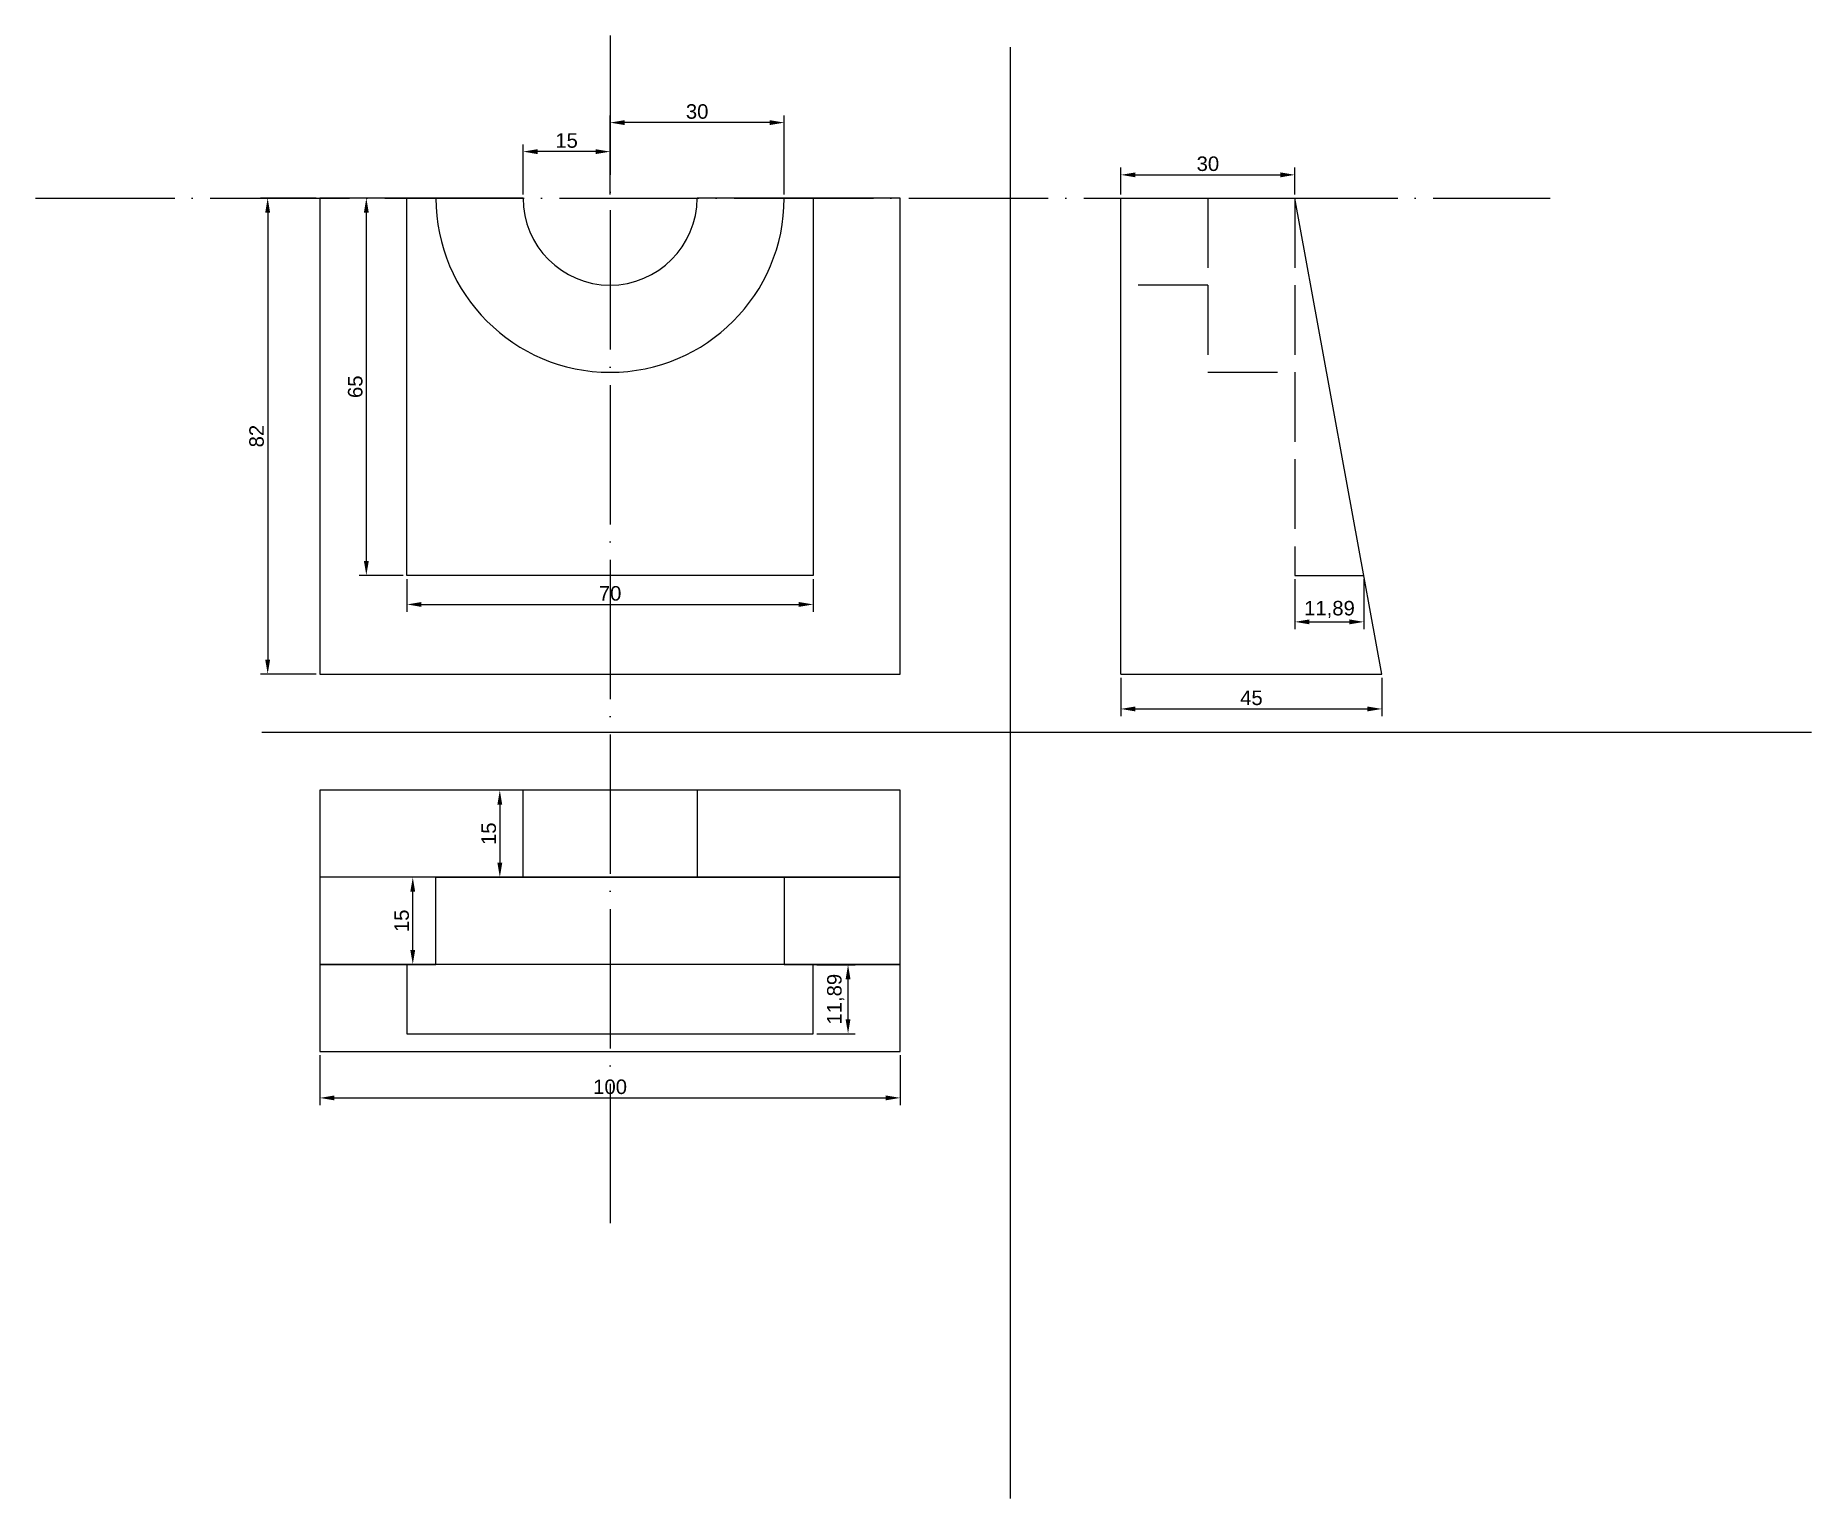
# Model space of a CAD drawing. Header units: millimetres. Extents: x -199 to 107, y 28 to 280.
import ezdxf

# ---------------------------------------------------------------- set-up
doc = ezdxf.new("R2010")
doc.units = ezdxf.units.MM
doc.linetypes.add('ACAD_ISO02W100', pattern=[15, 12, -3])
doc.linetypes.add('ACAD_ISO04W100', pattern=[30, 24, -3, 0, -3])
doc.styles.get("Standard").update_dxf_attribs({"font": 'arial.ttf'})
doc.dimstyles.new('ISO-25', dxfattribs={"dimtxt": 2.5, "dimasz": 2.5, "dimexe": 1.25, "dimexo": 0.625, "dimtad": 1, "dimtxsty": 'Standard', "dimcen": 2.5, "dimadec": 0, "dimazin": 0, "dimtfac": 1, "dimtmove": 0, "dimatfit": 3, "dimfxl": 1, "dimarcsym": 0})

# ---------------------------------------------------------------- blocks, each defined once
blk = doc.blocks.new('*D1')
at = {"color": 0, "lineweight": -2, "transparency": 16777216}
for p, q in [((-12, 252.62), (-12, 257.25)), ((18, 252.62), (18, 257.25)), ((-9.5, 256), (15.5, 256))]:
    blk.add_line(p, q, dxfattribs=at)
for points in [[(-9.5, 256.42), (-9.5, 255.58), (-12, 256)], [(15.5, 256.42), (15.5, 255.58), (18, 256)]]:
    blk.add_solid(points, dxfattribs=at)
at = {"layer": 'Defpoints', "color": 0, "lineweight": -2, "transparency": 16777216}
for p in [(18, 256), (-12, 252), (18, 252)]:
    blk.add_point(p, dxfattribs=at)
at = {"color": 0, "lineweight": -2, "transparency": 16777216, "insert": (3, 257.9), "char_height": 2.5, "attachment_point": 5}
blk.add_mtext('30', dxfattribs=at)
blk = doc.blocks.new('*D2')
at = {"color": 0, "lineweight": -2, "transparency": 16777216}
for p, q in [((-150.63, 252), (-160.25, 252)), ((-159, 249.5), (-159, 172.5)), ((-150.63, 170), (-160.25, 170))]:
    blk.add_line(p, q, dxfattribs=at)
for points in [[(-159.42, 249.5), (-158.58, 249.5), (-159, 252)], [(-159.42, 172.5), (-158.58, 172.5), (-159, 170)]]:
    blk.add_solid(points, dxfattribs=at)
at = {"layer": 'Defpoints', "color": 0, "lineweight": -2, "transparency": 16777216}
for p in [(-150, 252), (-159, 170), (-150, 170)]:
    blk.add_point(p, dxfattribs=at)
at = {"color": 0, "lineweight": -2, "transparency": 16777216, "insert": (-160.9, 211), "char_height": 2.5, "attachment_point": 5, "rotation": 90}
blk.add_mtext('82', dxfattribs=at)
blk = doc.blocks.new('*D3')
at = {"color": 0, "lineweight": -2, "transparency": 16777216}
for p, q in [((-135.63, 252), (-143.25, 252)), ((-142, 189.5), (-142, 249.5)), ((-135.63, 187), (-143.25, 187))]:
    blk.add_line(p, q, dxfattribs=at)
for points in [[(-142.42, 249.5), (-141.58, 249.5), (-142, 252)], [(-142.42, 189.5), (-141.58, 189.5), (-142, 187)]]:
    blk.add_solid(points, dxfattribs=at)
at = {"layer": 'Defpoints', "color": 0, "lineweight": -2, "transparency": 16777216}
for p in [(-142, 252), (-135, 252), (-135, 187)]:
    blk.add_point(p, dxfattribs=at)
at = {"color": 0, "lineweight": -2, "transparency": 16777216, "insert": (-143.9, 219.5), "char_height": 2.5, "attachment_point": 5, "rotation": 90}
blk.add_mtext('65', dxfattribs=at)
blk = doc.blocks.new('*D4')
at = {"color": 0, "lineweight": -2, "transparency": 16777216}
for p, q in [((-150, 104.38), (-150, 95.75)), ((-50, 104.38), (-50, 95.75)), ((-147.5, 97), (-52.5, 97))]:
    blk.add_line(p, q, dxfattribs=at)
for points in [[(-147.5, 97.42), (-147.5, 96.58), (-150, 97)], [(-52.5, 97.42), (-52.5, 96.58), (-50, 97)]]:
    blk.add_solid(points, dxfattribs=at)
at = {"layer": 'Defpoints', "color": 0, "lineweight": -2, "transparency": 16777216}
for p in [(-150, 105), (-50, 105), (-50, 97)]:
    blk.add_point(p, dxfattribs=at)
at = {"color": 0, "lineweight": -2, "transparency": 16777216, "insert": (-100, 98.9), "char_height": 2.5, "attachment_point": 5}
blk.add_mtext('100', dxfattribs=at)
blk = doc.blocks.new('*D5')
at = {"color": 0, "lineweight": -2, "transparency": 16777216}
for p, q in [((-12, 169.38), (-12, 162.75)), ((33, 169.38), (33, 162.75)), ((-9.5, 164), (30.5, 164))]:
    blk.add_line(p, q, dxfattribs=at)
for points in [[(-9.5, 164.42), (-9.5, 163.58), (-12, 164)], [(30.5, 164.42), (30.5, 163.58), (33, 164)]]:
    blk.add_solid(points, dxfattribs=at)
at = {"layer": 'Defpoints', "color": 0, "lineweight": -2, "transparency": 16777216}
for p in [(-12, 170), (33, 170), (33, 164)]:
    blk.add_point(p, dxfattribs=at)
at = {"color": 0, "lineweight": -2, "transparency": 16777216, "insert": (10.5, 165.9), "char_height": 2.5, "attachment_point": 5}
blk.add_mtext('45', dxfattribs=at)
blk = doc.blocks.new('*D6')
at = {"color": 0, "lineweight": -2, "transparency": 16777216}
for p, q in [((-100, 252.62), (-100, 266.25)), ((-70, 252.62), (-70, 266.25)), ((-72.5, 265), (-97.5, 265))]:
    blk.add_line(p, q, dxfattribs=at)
for points in [[(-97.5, 265.42), (-97.5, 264.58), (-100, 265)], [(-72.5, 265.42), (-72.5, 264.58), (-70, 265)]]:
    blk.add_solid(points, dxfattribs=at)
at = {"layer": 'Defpoints', "color": 0, "lineweight": -2, "transparency": 16777216}
for p in [(-100, 265), (-100, 252), (-70, 252)]:
    blk.add_point(p, dxfattribs=at)
at = {"color": 0, "lineweight": -2, "transparency": 16777216, "insert": (-85, 266.9), "char_height": 2.5, "attachment_point": 5}
blk.add_mtext('30', dxfattribs=at)
blk = doc.blocks.new('*D7')
at = {"color": 0, "lineweight": -2, "transparency": 16777216}
for p, q in [((-115, 252.62), (-115, 261.25)), ((-100, 252.62), (-100, 261.25)), ((-102.5, 260), (-112.5, 260))]:
    blk.add_line(p, q, dxfattribs=at)
for points in [[(-112.5, 260.42), (-112.5, 259.58), (-115, 260)], [(-102.5, 260.42), (-102.5, 259.58), (-100, 260)]]:
    blk.add_solid(points, dxfattribs=at)
at = {"layer": 'Defpoints', "color": 0, "lineweight": -2, "transparency": 16777216}
for p in [(-115, 260), (-115, 252), (-100, 252)]:
    blk.add_point(p, dxfattribs=at)
at = {"color": 0, "lineweight": -2, "transparency": 16777216, "insert": (-107.5, 261.9), "char_height": 2.5, "attachment_point": 5}
blk.add_mtext('15', dxfattribs=at)
blk = doc.blocks.new('*D8')
at = {"color": 0, "lineweight": -2, "transparency": 16777216}
for p, q in [((-130.63, 135), (-135.25, 135)), ((-134, 122.5), (-134, 132.5)), ((-130.63, 120), (-135.25, 120))]:
    blk.add_line(p, q, dxfattribs=at)
for points in [[(-134.42, 132.5), (-133.58, 132.5), (-134, 135)], [(-134.42, 122.5), (-133.58, 122.5), (-134, 120)]]:
    blk.add_solid(points, dxfattribs=at)
at = {"layer": 'Defpoints', "color": 0, "lineweight": -2, "transparency": 16777216}
for p in [(-134, 135), (-130, 135), (-130, 120)]:
    blk.add_point(p, dxfattribs=at)
at = {"color": 0, "lineweight": -2, "transparency": 16777216, "insert": (-135.9, 127.5), "char_height": 2.5, "attachment_point": 5, "rotation": 90}
blk.add_mtext('15', dxfattribs=at)
blk = doc.blocks.new('*D9')
at = {"color": 0, "lineweight": -2, "transparency": 16777216}
for p, q in [((-115.63, 150), (-120.25, 150)), ((-119, 147.5), (-119, 137.5)), ((-115.63, 135), (-120.25, 135))]:
    blk.add_line(p, q, dxfattribs=at)
for points in [[(-119.42, 147.5), (-118.58, 147.5), (-119, 150)], [(-119.42, 137.5), (-118.58, 137.5), (-119, 135)]]:
    blk.add_solid(points, dxfattribs=at)
at = {"layer": 'Defpoints', "color": 0, "lineweight": -2, "transparency": 16777216}
for p in [(-115, 150), (-119, 135), (-115, 135)]:
    blk.add_point(p, dxfattribs=at)
at = {"color": 0, "lineweight": -2, "transparency": 16777216, "insert": (-120.9, 142.5), "char_height": 2.5, "attachment_point": 5, "rotation": 90}
blk.add_mtext('15', dxfattribs=at)
blk = doc.blocks.new('*D10')
at = {"color": 0, "lineweight": -2, "transparency": 16777216}
for p, q in [((-135, 186.38), (-135, 180.75)), ((-65, 186.38), (-65, 180.75)), ((-132.5, 182), (-67.5, 182))]:
    blk.add_line(p, q, dxfattribs=at)
for points in [[(-132.5, 182.42), (-132.5, 181.58), (-135, 182)], [(-67.5, 182.42), (-67.5, 181.58), (-65, 182)]]:
    blk.add_solid(points, dxfattribs=at)
at = {"layer": 'Defpoints', "color": 0, "lineweight": -2, "transparency": 16777216}
for p in [(-135, 187), (-65, 187), (-65, 182)]:
    blk.add_point(p, dxfattribs=at)
at = {"color": 0, "lineweight": -2, "transparency": 16777216, "insert": (-100, 183.9), "char_height": 2.5, "attachment_point": 5}
blk.add_mtext('70', dxfattribs=at)
blk = doc.blocks.new('*D11')
at = {"color": 0, "lineweight": -2, "transparency": 16777216}
for p, q in [((18, 186.38), (18, 177.75)), ((29.89, 186.38), (29.89, 177.75)), ((20.5, 179), (27.39, 179))]:
    blk.add_line(p, q, dxfattribs=at)
for points in [[(20.5, 179.42), (20.5, 178.58), (18, 179)], [(27.39, 179.42), (27.39, 178.58), (29.89, 179)]]:
    blk.add_solid(points, dxfattribs=at)
at = {"layer": 'Defpoints', "color": 0, "lineweight": -2, "transparency": 16777216}
for p in [(18, 187), (29.89, 187), (29.89, 179)]:
    blk.add_point(p, dxfattribs=at)
at = {"color": 0, "lineweight": -2, "transparency": 16777216, "insert": (23.95, 181.13), "char_height": 2.5, "attachment_point": 5}
blk.add_mtext('11,89', dxfattribs=at)
blk = doc.blocks.new('*D12')
at = {"color": 0, "lineweight": -2, "transparency": 16777216}
for p, q in [((-64.38, 119.95), (-57.75, 119.95)), ((-59, 110.55), (-59, 117.45)), ((-64.38, 108.05), (-57.75, 108.05))]:
    blk.add_line(p, q, dxfattribs=at)
for points in [[(-59.42, 117.45), (-58.58, 117.45), (-59, 119.95)], [(-59.42, 110.55), (-58.58, 110.55), (-59, 108.05)]]:
    blk.add_solid(points, dxfattribs=at)
at = {"layer": 'Defpoints', "color": 0, "lineweight": -2, "transparency": 16777216}
for p in [(-65, 119.95), (-59, 119.95), (-65, 108.05)]:
    blk.add_point(p, dxfattribs=at)
at = {"color": 0, "lineweight": -2, "transparency": 16777216, "insert": (-61.13, 114), "char_height": 2.5, "attachment_point": 5, "rotation": 90}
blk.add_mtext('11,89', dxfattribs=at)

msp = doc.modelspace()

# ---------------------------------------------------------------- linework, layer by layer
at = {"linetype": 'ACAD_ISO04W100', "lineweight": -2}
for p, q in [((-100, 280), (-100, 75)), ((-199, 252), (62, 252))]:
    msp.add_line(p, q, dxfattribs=at)
for p, q in [((-31, 28), (-31, 278)), ((-150, 252), (-150, 170)), ((-115, 252), (-150, 252)), ((-135, 187), (-135, 252)), ((-50, 252), (-85, 252)), ((-70, 252), (-65, 252)), ((-65, 252), (-65, 187)), ((-50, 170), (-50, 252)), ((-12, 170), (-12, 252)), ((-12, 252), (18, 252)), ((33, 170), (18, 252)), ((-65, 187), (-135, 187)), ((-150, 170), (-50, 170)), ((-12, 170), (33, 170)), ((-160, 160), (107, 160)), ((-50, 150), (-150, 150)), ((-150, 150), (-150, 105)), ((-115, 135), (-115, 150)), ((-50, 150), (-85, 150)), ((-85, 150), (-85, 135)), ((-50, 105), (-50, 150)), ((-50, 135), (-150, 135)), ((-130, 120), (-130, 135)), ((-130, 135), (-115, 135)), ((-115, 135), (-85, 135)), ((-85, 135), (-70, 135)), ((-85, 135), (-50, 135)), ((-70, 135), (-70, 120)), ((-50, 120), (-150, 120)), ((-150, 120), (-130, 120)), ((-70, 120), (-50, 120)), ((-150, 105), (-50, 105))]:
    msp.add_line(p, q)
at = {"linetype": 'ACAD_ISO02W100'}
for p, q in [((3, 252), (3, 237)), ((3, 252), (3, 222)), ((18, 252), (18, 187)), ((3, 237), (-12, 237)), ((3, 222), (18, 222)), ((18, 187), (29.89, 187))]:
    msp.add_line(p, q, dxfattribs=at)
at = {"lineweight": -2}
for p, q in [((-150, 120), (-135, 120)), ((-135, 120), (-135, 108.055)), ((-65, 108.055), (-65, 119.945)), ((-135, 108.055), (-65, 108.055))]:
    msp.add_line(p, q, dxfattribs=at)
for radius in [30, 15]:
    msp.add_arc((-100, 252), radius, 180, 0)

# ---------------------------------------------------------------- dimensions: what is measured, and where the dimension line sits
for base, p1, p2, picture, middle in [((-100, 265), (-70, 252), (-100, 252), '*D6', (-85, 266.902)), ((-115, 260), (-100, 252), (-115, 252), '*D7', (-107.5, 261.901)), ((18, 256), (-12, 252), (18, 252), '*D1', (3, 257.902)), ((-65, 182), (-135, 187), (-65, 187), '*D10', (-100, 183.901)), ((29.89, 179), (18, 187), (29.89, 187), '*D11', (23.945, 181.127)), ((33, 164), (-12, 170), (33, 170), '*D5', (10.5, 165.896)), ((-50, 97), (-150, 105), (-50, 105), '*D4', (-100, 98.901))]:
    dim = msp.add_linear_dim(base=base, p1=p1, p2=p2, dimstyle='ISO-25', dxfattribs=at)
    dim.commit()
    dim.dimension.update_dxf_attribs({"geometry": picture, "text_midpoint": middle})
for base, p1, p2, picture, middle in [((-159, 170), (-150, 252), (-150, 170), '*D2', (-160.901, 211)), ((-142, 252), (-135, 187), (-135, 252), '*D3', (-143.901, 219.5)), ((-119, 135), (-115, 150), (-115, 135), '*D9', (-120.901, 142.5)), ((-134, 135), (-130, 120), (-130, 135), '*D8', (-135.901, 127.5)), ((-59, 119.945), (-65, 108.055), (-65, 119.945), '*D12', (-61.127, 114))]:
    dim = msp.add_linear_dim(base=base, p1=p1, p2=p2, angle=90, dimstyle='ISO-25', dxfattribs=at)
    dim.commit()
    dim.dimension.update_dxf_attribs({"geometry": picture, "text_midpoint": middle})

doc.saveas('drawing.dxf')
